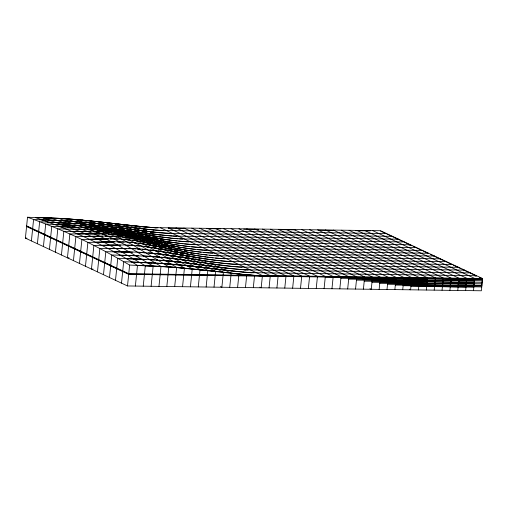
<?xml version="1.0" encoding="UTF-8"?>
<svg xmlns="http://www.w3.org/2000/svg" width="508" height="508" viewBox="0 0 508 508"><rect width="100%" height="100%" fill="white"/><g stroke="black" fill="none" stroke-linecap="round" stroke-linejoin="round"><path stroke-width="0.76" d="M149.308 227.565L380.492 230.715L482.6 278.549L481.355 290.779L127.508 285.953L25.4 238.119L27.521 217.221L62.02 218.713M31.407 240.932L33.585 219.469L27.521 217.221M37.414 243.745L39.649 221.729L33.585 219.469L61.798 220.815M43.421 246.564L45.707 224.034L39.649 221.729L74.117 223.514M49.428 249.377L51.759 226.39L45.707 224.034L73.139 225.304M55.429 252.19L57.804 228.822L51.759 226.39L78.435 227.374M61.436 255.003L63.843 231.331L57.804 228.822L93.923 229.857M73.45 260.629L75.889 236.645L63.843 231.331L90.589 231.578M79.458 263.442L81.896 239.465L75.889 236.645L102.699 236.245M85.465 266.255L87.89 242.38L81.896 239.465L108.718 238.931M97.479 271.882L99.854 248.514L87.89 242.38L114.713 241.897M103.486 274.695L105.816 251.714L99.854 248.514L126.619 248.564M109.493 277.514L111.779 254.984L105.816 251.714L132.55 252.139M115.494 280.327L117.735 258.305L111.779 254.984L138.468 255.765M121.501 283.14L123.685 261.671L117.735 258.305L145.18 259.41M127.508 285.953L129.635 265.055L123.685 261.671L151.898 262.973M135.376 286.061L137.471 265.424C105.467 245.364 71.031 229.813 35.363 217.538C75.946 217.742 116.021 224.644 156.369 227.851C118.599 225.038 81.159 218.275 43.205 217.849L79.585 231.388L97.688 239.001L115.608 248.444L145.307 265.779L168.821 266.84L215.608 271.342L214.008 287.134M143.237 286.169L145.307 265.779M151.098 286.277L153.149 266.103L117.538 245.002L105.581 238.817L93.516 233.68L51.054 218.135M158.96 286.379L160.992 266.408L125.419 244.964L113.468 238.722L101.397 233.68L77.07 225.368L58.903 218.402M166.827 286.487L168.821 266.84L133.261 245.262L121.31 238.995L109.233 233.998L84.893 225.838L66.732 218.821M174.689 286.595L176.638 267.405L141.065 245.923L123.095 237.026L92.704 226.479L74.549 219.38L63.583 218.796M182.55 286.702L184.448 268.065L148.844 246.907L136.887 240.697L124.816 235.661L100.501 227.254L82.353 220.053M190.417 286.81L192.246 268.802L156.591 248.133L144.628 241.992L132.563 236.88L108.287 228.124L90.151 220.815M198.279 286.918L200.038 269.602L164.319 249.542L146.336 240.786L97.942 221.647L74.549 219.38M206.14 287.026L207.823 270.453C175.336 251.263 140.837 236.176 105.728 222.536M229.73 287.344L231.172 273.171L217.862 266.573M237.598 287.452L238.957 274.053L262.382 276.028L285.953 276.485M245.459 287.56L246.748 274.86L270.231 276.269M253.321 287.668L254.565 275.438M269.05 287.884L270.294 275.654L168.18 227.819M276.911 287.992L278.155 275.761L176.047 227.927M284.778 288.099L286.017 275.869L183.909 228.035M292.64 288.201L293.878 275.977L191.77 228.143M300.501 288.309L301.746 276.085L199.638 228.251M308.362 288.417L309.607 276.187L207.499 228.359M316.23 288.525L317.468 276.295L215.36 228.467M324.091 288.633L325.336 276.403L223.222 228.575M331.953 288.741L333.197 276.511L231.089 228.676M339.82 288.849L341.059 276.619L238.951 228.784M347.682 288.957L348.926 276.727L246.812 228.892M355.543 289.065L356.787 276.835L254.679 229M356.743 278.549L356.857 277.431M363.41 289.166L364.649 276.943L262.541 229.108M364.509 279.61L364.668 278.06M372.275 280.695L372.434 279.146L395.668 279.464L395.51 281.013M379.978 278.86L380.092 277.749M379.133 289.382L380.378 277.152L278.27 229.324M380.041 281.737L380.2 280.194L419.163 280.727L419.316 279.178M380.359 278.644L380.448 277.755M387.744 279.927L387.902 278.378M387.001 289.49L388.239 277.26L286.131 229.432M387.82 282.696L387.979 281.146L411.213 281.464L411.055 283.013M388.131 279.597L388.29 278.047M394.862 289.598L396.107 277.368L293.992 229.54M395.611 283.508L395.77 281.959M395.923 280.41L396.081 278.867M403.276 282.054L403.435 280.511M403.593 278.962L403.682 278.073M402.723 289.706L403.968 277.476L301.86 229.641M403.422 284.15L403.574 282.6M403.892 279.502L403.733 281.051L426.968 281.369L427.126 279.819M411.372 279.914L411.524 278.365M411.251 284.588L411.404 283.039M411.563 281.489L411.721 279.946M418.846 283.826L419.005 282.277M418.452 289.922L419.691 277.692L317.583 229.857M419.1 284.817L419.259 283.274L474.174 283.959M419.411 281.724L419.57 280.175M419.76 278.289L419.729 278.625L474.65 279.311M426.656 284.461L426.815 282.918M426.314 290.03L427.558 277.8L325.45 229.965M426.974 284.842L427.126 283.293M427.285 281.743L427.444 280.2M434.486 284.905L434.645 283.356M434.797 281.807L434.956 280.264M434.175 290.132L435.42 277.908L333.311 230.073M434.842 284.912L434.994 283.362M435.153 281.813L435.312 280.264M442.335 285.134L442.493 283.591M442.652 282.042L442.805 280.492M442.963 278.943L443.001 278.606M442.043 290.239L443.281 278.009L341.173 230.181M442.69 285.14L442.849 283.591M443.001 282.048L443.16 280.499M443.319 278.949L443.351 278.613M450.209 285.159L450.367 283.61M450.52 282.061L450.679 280.518M449.904 290.347L451.148 278.117L349.04 230.289M450.564 285.166L450.717 283.616M450.875 282.067L451.034 280.518M458.076 285.229L458.235 283.68M458.387 282.13L458.546 280.581M457.765 290.455L459.01 278.225L356.902 230.397M458.451 285.026L458.61 283.477M458.762 281.927L458.921 280.378M465.925 285.458L466.084 283.909M466.242 282.359L466.395 280.816M466.554 279.267L466.592 278.93M465.633 290.563L466.871 278.333L364.763 230.505M473.799 285.483L473.958 283.934M474.11 282.385L474.269 280.835L388.004 279.616M473.494 290.671L474.739 278.441L372.624 230.607M481.686 285.344L481.844 283.794M482.003 282.245L482.155 280.695M89.795 239.224L113.468 238.722L118.148 239.116M95.783 242.157L119.456 241.694L124.142 242.087M83.782 236.455L107.442 236.061L112.128 236.455M473.97 285.985C426.656 289.719 380.257 277.654 333.134 277.133M101.765 245.25L125.419 244.964L130.099 245.351M466.09 286.067C418.795 289.23 372.485 275.971 325.272 277.025M481.844 285.966L434.581 286.15L411.143 284.359L364.484 278.568L340.995 277.235M77.756 233.839L101.397 233.68L106.077 234.074M97.688 239.001L105.562 239.001M110.287 238.995L121.31 238.995L129.083 239.992L127.521 239.903M107.728 248.476L131.356 248.463L136.036 248.844M103.683 241.954L112.344 241.96M117.856 241.96L120.218 241.967M121.793 241.967L127.305 241.973L132.747 242.665M91.675 236.271L100.33 236.303M105.842 236.315L115.291 236.347L120.733 237.039M71.717 231.356L100.006 231.908M109.652 245.11L114.376 245.142M127.749 245.224L133.261 245.262L140.259 246.12M85.636 233.75L93.504 233.832M97.434 233.877L109.233 233.998L120.898 235.439M168.935 228.143L183.877 228.346M206.68 228.657L220.834 228.848M243.637 229.159L258.578 229.362M280.594 229.667L295.535 229.87M318.338 230.181L333.28 230.384M355.295 230.683L370.237 230.886M160.033 230.441L386.499 233.528M166.827 233.267L392.506 236.347M172.834 236.08L398.507 239.16M396.907 239.446L398.482 239.465L392.474 236.652M179.629 238.906L404.514 241.973M25.4 238.119L26.975 238.144M185.63 241.719L410.521 244.786M252.438 242.938L254.013 242.957M408.921 245.072L410.489 245.097M191.637 244.532L416.528 247.599M282.035 246.075L283.61 246.094M197.644 247.345L422.535 250.412M203.651 250.158L428.542 253.225M113.684 251.803L137.274 252.108L145.085 252.736L142.735 252.635M209.658 252.971L434.55 256.038M215.665 255.784L440.557 258.851M221.672 258.597L446.564 261.664M319.932 260.248L321.5 260.274M69.018 257.835L67.443 257.816L69.869 233.94L99.79 233.947M452.571 264.478L226.892 261.404L212.084 259.893L157.867 251.035M458.572 267.297L232.899 264.217L218.084 262.757L164.573 254.679M464.579 270.11L238.906 267.03L223.304 265.551M244.126 269.831L470.586 272.923M93.047 269.094L91.472 269.069L93.872 245.402L120.675 245.123M249.345 272.637L476.593 275.736M365.69 274.53L367.265 274.555M474.986 276.022L476.561 276.047M482.6 278.549L128.753 273.723L26.645 225.889M482.568 278.86L128.721 274.034L26.613 226.2M482.314 279.146L128.689 274.339L26.581 226.511M458.946 278.848L482.536 279.171M388.156 278.066L458.927 279.057M348.837 277.584L372.428 277.901M419.595 278.644L466.776 279.292M364.534 278.079L388.125 278.403M380.225 278.663L419.538 279.203M340.893 278.282L364.484 278.6M356.61 278.568L380.2 278.886M403.758 279.521L427.349 279.844M372.3 279.165L395.891 279.483M458.788 280.397L482.378 280.721M348.679 279.133L372.269 279.451M419.437 280.194L474.491 280.861M364.376 279.629L387.966 279.952M380.067 280.213L419.386 280.753M356.451 280.111L380.041 280.435M372.142 280.714L395.732 281.032M403.6 281.07L427.19 281.394M458.635 281.946L482.225 282.27M387.845 281.165L474.332 282.41M419.284 281.743L466.465 282.385M364.223 281.178L387.807 281.495M379.908 281.756L419.227 282.302M403.447 282.619L427.038 282.937M371.983 282.257L395.573 282.581M458.476 283.496L482.067 283.813M387.687 282.715L458.451 283.699M419.125 283.293L466.306 283.934M379.755 283.305L419.068 283.845M403.288 284.163L426.879 284.486M458.318 285.045L481.908 285.363M387.528 284.258L474.021 285.502M418.967 284.836L466.147 285.483M395.319 285.077L418.91 285.394M403.13 285.712L426.72 286.036M458.159 286.588L481.749 286.912M410.959 286.156L473.862 287.052M418.808 286.385L465.988 287.033M115.608 248.444L124.257 248.571M128.187 248.628L130.543 248.666M132.906 248.704L139.192 248.793L146.977 249.707M79.585 231.388L88.227 231.565M121.545 251.892L130.188 252.108M138.83 252.324L153.676 253.429M119.634 255.194L149.441 256.299M73.52 229.14L82.156 229.413M59.607 226.67L88.614 227.895M168.923 228.295L170.491 228.352M127.483 255.403L137.687 255.753M143.18 255.943L159.595 257.092L154.908 256.731M124.409 239.503L129.121 239.668L134.537 240.563M117.85 242.011L119.418 242.068M128.835 242.411L127.26 242.354L128.822 242.481M130.404 242.468L135.109 242.64L144.405 244.151M125.578 258.616L154.584 259.88M278.092 276.377L254.552 275.533L231.172 273.171M105.835 236.366L108.972 236.487M116.821 236.785L115.252 236.728L116.815 236.849M118.389 236.849L123.095 237.026L132.391 238.531L130.061 238.227M67.45 226.943L77.648 227.355M81.566 227.514L100.33 228.867M131.655 245.554L133.223 245.618L131.661 245.478M136.36 245.739L141.065 245.923L150.368 247.371M53.543 224.396L83.318 225.869M133.42 258.915L145.967 259.436M131.521 262.033L163.639 263.639M137.471 265.424C171.444 266.249 205.245 269.939 238.957 274.053M41.421 219.843C79.089 220.504 116.389 225.946 153.778 229.984M108.414 234.315L117.043 234.677L140.297 238.271L162.693 242.634M137.592 249.041L139.948 249.142L137.598 248.971M142.297 249.25L156.312 250.806L152.419 250.349M47.485 222.129L78.81 223.787M139.357 262.382C170.466 263.119 201.346 267.195 232.181 271.037M129.635 265.055L176.638 267.405L246.748 274.86M49.257 220.212C80.366 221.018 111.246 225 142.088 228.829M61.385 224.746L74.708 225.368M76.276 225.438C102.127 226.593 127.718 230.778 153.346 234.144M55.321 222.504L78.823 223.653L102.229 225.812L125.565 228.625L167.773 246.729L215.608 271.342M96.857 231.877L93.726 231.731L103.156 231.877L111.716 232.886L109.372 232.696M148.215 252.901L161.468 254.267M81.382 229.292L84.512 229.464M92.342 229.876L88.43 229.673L97.072 229.876L106.413 230.918M153.352 256.559L167.392 257.88M149.879 259.677L148.311 259.588L165.519 260.712M159.271 260.204L188.119 263.061L231.635 268.726M154.248 263.106L155.81 263.195M157.378 263.284L159.728 263.417M162.077 263.55L194.075 266.382L238.417 271.704M63.36 220.904L68.84 221.221M71.977 221.399L103.975 224.219L148.317 229.502M81.566 227.559L86.258 227.832M157.944 227.832L144.64 227.038L97.942 221.647M75.679 223.609L78.029 223.749M80.378 223.895L110.014 226.695L154.33 232.232M76.27 225.489L81.75 225.819M152.997 229.921L163.17 230.562M243.097 272.129L253.27 272.771M248.044 269.983C218.815 268.364 190.049 262.198 160.833 260.356M159.01 232.677L169.964 233.401M231.877 266.471L242.043 267.151M165.805 235.496L176.752 236.245M220.65 260.864L230.81 261.556M226.651 263.69L236.817 264.382M171.812 238.284L182.759 239.046M178.606 241.135L188.766 241.846M184.614 243.942L194.774 244.659M191.402 246.812L200.781 247.472M197.409 249.631L206.788 250.292M203.41 252.451L212.795 253.105M209.417 255.27L218.802 255.924M215.424 258.089L224.809 258.743M165.208 263.754L178.492 264.738L243.878 272.193M81.934 224.028L85.065 224.269M86.627 224.39L117.793 227.641L148.107 231.534M86.443 226.124L84.88 225.996L116.065 229.083L160.344 234.982M88.005 226.251L100.501 227.254L165.024 235.42M161.157 257.226L189.929 260.788M150.095 249.999L164.071 251.924M149.771 253.117L151.333 253.244M156.019 253.625L160.706 254L205.657 261.061M100.165 230.378L97.047 230.118L104.877 230.549L114.973 231.889M102.508 230.575L112.662 231.426L158.394 238.582M134.29 242.938L135.852 243.065L134.296 242.862M138.195 243.262L142.881 243.656L152.152 245.389L146.729 244.526M144.158 246.52L158.121 248.564L154.248 247.974M106.255 232.435L103.13 232.169L110.966 232.556L120.275 233.896L117.945 233.617M114.059 233.089L118.745 233.489L163.633 241.154M108.42 234.271L110.763 234.467M114.668 234.798L116.224 234.931M117.786 235.064L124.816 235.661L134.868 237.439M123.057 237.376L124.619 237.509M126.181 237.642L130.867 238.036L140.913 239.909M132.201 240.297L136.887 240.697L146.933 242.602M143.643 228.994L160.814 230.518M233.744 271.202L251.689 272.79M228.524 268.37L245.688 269.951M149.663 231.705L167.602 233.369M167.081 260.858L180.34 262.122L226.187 268.122M156.458 234.506L172.053 236.01M162.471 237.249L178.06 238.804M169.259 240.094L184.067 241.598M162.712 257.41L174.403 258.61L219.412 265.106M102.667 229.114L105.004 229.356M106.559 229.521L160.134 236.982M190.856 244.488L176.054 242.951L121.831 234.124M200.857 254.286L214.884 255.746M206.858 257.124L220.885 258.566M182.836 245.834L196.863 247.301M188.843 248.641L202.87 250.114M194.85 251.46L208.877 252.927M108.75 231.178L120.428 232.474L164.598 239.484M157.569 253.854L161.461 254.279M163.024 254.451L211.868 261.963M129.064 225.336L141.11 230.657L159.791 232.747M114.827 233.255L116.389 233.439M121.831 234.08L169.837 242.106M157.867 250.984L199.663 258.115M231.096 266.382L168.948 258.07M171.037 238.195L106.578 229.375L90.176 228.022C115.233 229.502 139.922 234.461 164.808 237.528M123.234 235.731L132.563 236.88L174.301 244.596M147.257 246.983L150.368 247.371M151.924 247.561L198.323 255.899L213.087 257.854M208.763 261.512L225.095 263.531M159.944 238.804L177.044 240.976M123.063 237.338L124.619 237.534M126.949 237.833L128.505 238.03M133.947 238.722L180.315 247.377L195.066 249.384M142.075 243.853L143.624 244.05M145.961 244.348L192.322 253.028L207.08 255.029M136.081 240.894L138.411 241.192L136.087 240.817M139.967 241.395L186.322 250.184L201.073 252.203M203.543 258.693L219.088 260.693M167.513 241.732L183.051 243.77M116.529 232.093L170.04 240.182M174.301 244.596L189.065 246.577M198.126 259.417L205.442 263.131L224.86 265.741M159.671 248.818L186.709 253.936M189.033 254.337L206.083 257.029M164.236 242.907L182.061 245.739M137.039 239.281L168.707 245.358M171.025 245.764L187.293 248.418M153.702 245.662L179.946 250.85M183.039 251.416L199.301 254.064M142.284 241.833L173.946 247.987M177.806 248.685L193.3 251.231M165.621 252.184L178.01 254.235M185.738 255.664L205.092 258.928M136.417 237.712L168.104 243.586M160.439 248.977L192.126 254.895M143.231 240.341L174.892 246.494M155.245 245.974L185.356 251.841M148.476 242.894L179.356 248.99M125.565 228.625L113.506 223.456M121.285 224.403L162.122 242.189M141.11 230.657L157.829 238.106M137.516 226.53L141.529 228.327M143.535 229.229L146.876 230.734M150.222 232.239L152.222 233.147M160.503 239.312L161.842 239.916M164.802 243.389L166.135 243.999M166.516 242.037L169.189 243.262M172.529 244.792L174.536 245.72M170.815 246.132L172.815 247.066M380.46 231.026L386.467 233.839M387.134 234.15L391.808 236.341M399.148 239.782L403.149 241.656M404.482 242.278L411.829 245.72M413.163 246.342L415.83 247.593M416.496 247.91L420.503 249.784M423.17 251.035L427.844 253.225M430.511 254.476L443.192 260.413M444.525 261.036L451.866 264.478M453.206 265.1L460.546 268.541M461.88 269.164L464.547 270.415M465.214 270.732L469.221 272.606M470.554 273.228L475.894 275.73M479.235 277.298L481.901 278.543M309.721 229.749L411.829 277.584L410.591 289.814L409.251 289.185M270.402 229.216L372.516 277.044L371.272 289.274L369.938 288.652M160.318 227.711L262.426 275.546L261.188 287.776L259.848 287.147M178.543 247.58L179.876 248.202M220.536 286.614L221.869 287.242L223.393 272.256L205.442 263.131M184.544 250.4L186.544 251.346M176.822 248.939L178.156 249.58M190.551 253.251L191.884 253.886M182.823 251.816L184.817 252.794M209.868 262.63L215.862 265.582M187.484 254.089L190.144 255.416M192.138 256.407L193.472 257.067M194.805 257.74L196.132 258.413M122.841 239.446L121.272 239.389L122.834 239.509M157.709 260.115L156.14 260.026L157.709 260.115"/></g></svg>
